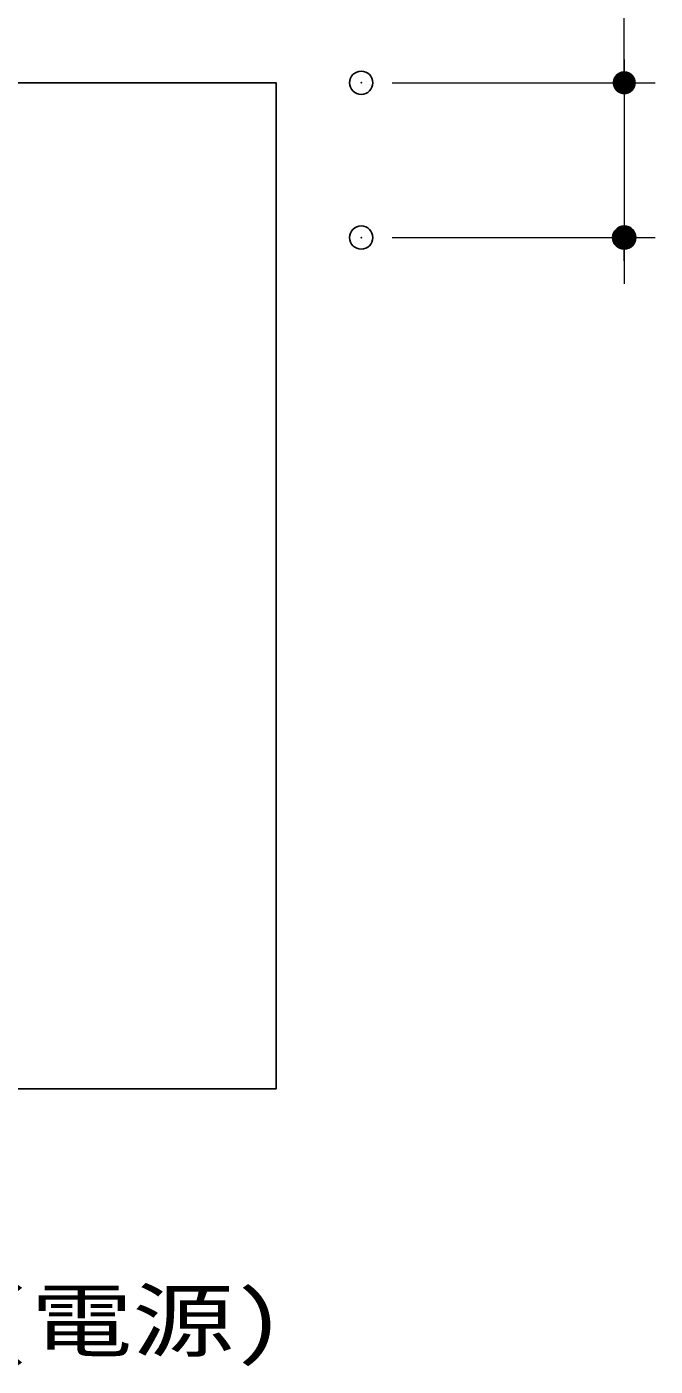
# Model space of a CAD drawing. Units: millimetres, scale not verified. Extents: x -9797 to 9797, y -4555 to 4555.
# Drawn here: x -3619 to -3213, y 806 to 1671 of the extents above; entities that cross this region are included whole.
import ezdxf
from ezdxf.enums import TextEntityAlignment as Align

# ---------------------------------------------------------------- set-up
doc = ezdxf.new("R2010")
doc.units = ezdxf.units.MM
doc.header["$LTSCALE"] = 30
doc.header["$PDMODE"] = 32
doc.header["$PDSIZE"] = 15
for name, color, linetype, lineweight in [('0-0_DEFPOINTS', 7, 'Continuous', 25), ('0-2_0', 7, 'Continuous', 25), ('0-5_寸法ﾚｲﾔｰ', 30, 'Continuous', 13)]:
    doc.layers.add(name, color=color, linetype=linetype, lineweight=lineweight)
doc.styles.add('ＭＳ ゴシック', font='')
doc.styles.get('ＭＳ ゴシック').set_extended_font_data('MS Gothic')

# ---------------------------------------------------------------- blocks, each defined once
blk = doc.blocks.new('_DOT')
at = {"layer": '0-2_0', "color": 30}
blk.add_line((-15, 0), (-30, 0), dxfattribs=at)
for points in [[(0, 0), (-15, 0), (-14.88, 1.88)], [(0, 0), (-14.88, -1.88), (-15, 0)], [(0, 0), (-14.88, 1.88), (-14.53, 3.73)], [(0, 0), (-14.53, -3.73), (-14.88, -1.88)], [(0, 0), (-14.53, 3.73), (-13.95, 5.52)], [(0, 0), (-13.95, -5.52), (-14.53, -3.73)], [(0, 0), (-13.95, 5.52), (-13.14, 7.23)], [(0, 0), (-13.14, -7.23), (-13.95, -5.52)], [(0, 0), (-13.14, 7.23), (-12.14, 8.82)], [(0, 0), (-12.14, -8.82), (-13.14, -7.23)], [(0, 0), (-12.14, 8.82), (-10.93, 10.27)], [(0, 0), (-10.93, -10.27), (-12.14, -8.82)], [(0, 0), (-10.93, 10.27), (-9.56, 11.56)], [(0, 0), (-9.56, -11.56), (-10.93, -10.27)], [(0, 0), (-9.56, 11.56), (-8.04, 12.66)], [(0, 0), (-8.04, -12.66), (-9.56, -11.56)], [(0, 0), (-8.04, 12.66), (-6.39, 13.57)], [(0, 0), (-6.39, -13.57), (-8.04, -12.66)], [(0, 0), (-6.39, 13.57), (-4.64, 14.27)], [(0, 0), (-4.64, -14.27), (-6.39, -13.57)], [(0, 0), (-4.64, 14.27), (-2.81, 14.73)], [(0, 0), (-2.81, -14.73), (-4.64, -14.27)], [(0, 0), (-2.81, 14.73), (-0.94, 14.97)], [(0, 0), (-0.94, -14.97), (-2.81, -14.73)], [(0, 0), (-0.94, 14.97), (0.94, 14.97)], [(0, 0), (0.94, -14.97), (-0.94, -14.97)], [(0, 0), (0.94, 14.97), (2.81, 14.73)], [(0, 0), (2.81, 14.73), (4.64, 14.27)], [(0, 0), (4.64, 14.27), (6.39, 13.57)], [(0, 0), (6.39, 13.57), (8.04, 12.66)], [(0, 0), (8.04, 12.66), (9.56, 11.56)], [(0, 0), (9.56, 11.56), (10.93, 10.27)], [(0, 0), (10.93, 10.27), (12.14, 8.82)], [(0, 0), (12.14, 8.82), (13.14, 7.23)], [(0, 0), (13.14, 7.23), (13.95, 5.52)], [(0, 0), (13.95, 5.52), (14.53, 3.73)], [(0, 0), (14.53, 3.73), (14.88, 1.88)], [(0, 0), (14.88, 1.88), (15, 0)], [(0, 0), (2.81, -14.73), (0.94, -14.97)], [(0, 0), (4.64, -14.27), (2.81, -14.73)], [(0, 0), (6.39, -13.57), (4.64, -14.27)], [(0, 0), (8.04, -12.66), (6.39, -13.57)], [(0, 0), (9.56, -11.56), (8.04, -12.66)], [(0, 0), (10.93, -10.27), (9.56, -11.56)], [(0, 0), (12.14, -8.82), (10.93, -10.27)], [(0, 0), (13.14, -7.23), (12.14, -8.82)], [(0, 0), (13.95, -5.52), (13.14, -7.23)], [(0, 0), (14.53, -3.73), (13.95, -5.52)], [(0, 0), (14.88, -1.88), (14.53, -3.73)], [(0, 0), (15, 0), (14.88, -1.88)]]:
    blk.add_solid(points, dxfattribs=at)

msp = doc.modelspace()

# ---------------------------------------------------------------- linework, layer by layer
at = {"layer": '0-0_DEFPOINTS'}
for p in [(-3403.07, 1635), (-3403.07, 1535), (-3233.07, 1535)]:
    msp.add_point(p, dxfattribs=at)
at = {"layer": '0-2_0'}
msp.add_lwpolyline([(-4261.6, 985), (-3458.07, 985), (-3458.07, 1635), (-4269.36, 1635)], dxfattribs=at)
at = {"layer": '0-5_寸法ﾚｲﾔｰ'}
for p, q in [((-3233.07, 1635), (-3233.07, 2246.71)), ((-3233.07, 1650), (-3233.07, 1665)), ((-3383.07, 1635), (-3213.07, 1635)), ((-3233.07, 1635), (-3233.07, 1535)), ((-3383.07, 1535), (-3213.07, 1535)), ((-3233.07, 1520), (-3233.07, 1505))]:
    msp.add_line(p, q, dxfattribs=at)

# ---------------------------------------------------------------- block references
at = {"layer": '0-5_寸法ﾚｲﾔｰ', "xscale": 0.5, "yscale": 0.5}
for p, rotation in [((-3233.07, 1635), 270), ((-3233.07, 1535), 90)]:
    msp.add_blockref('_DOT', p, dxfattribs=dict(at, rotation=rotation))

# ---------------------------------------------------------------- texts
at = {"layer": '0-5_寸法ﾚｲﾔｰ', "style": 'ＭＳ ゴシック', "width": 1.25}
msp.add_text('335(電源)', height=38.49, dxfattribs=at).set_placement((-3747.43, 804.61), align=Align.BOTTOM_LEFT)

doc.saveas('drawing.dxf')
